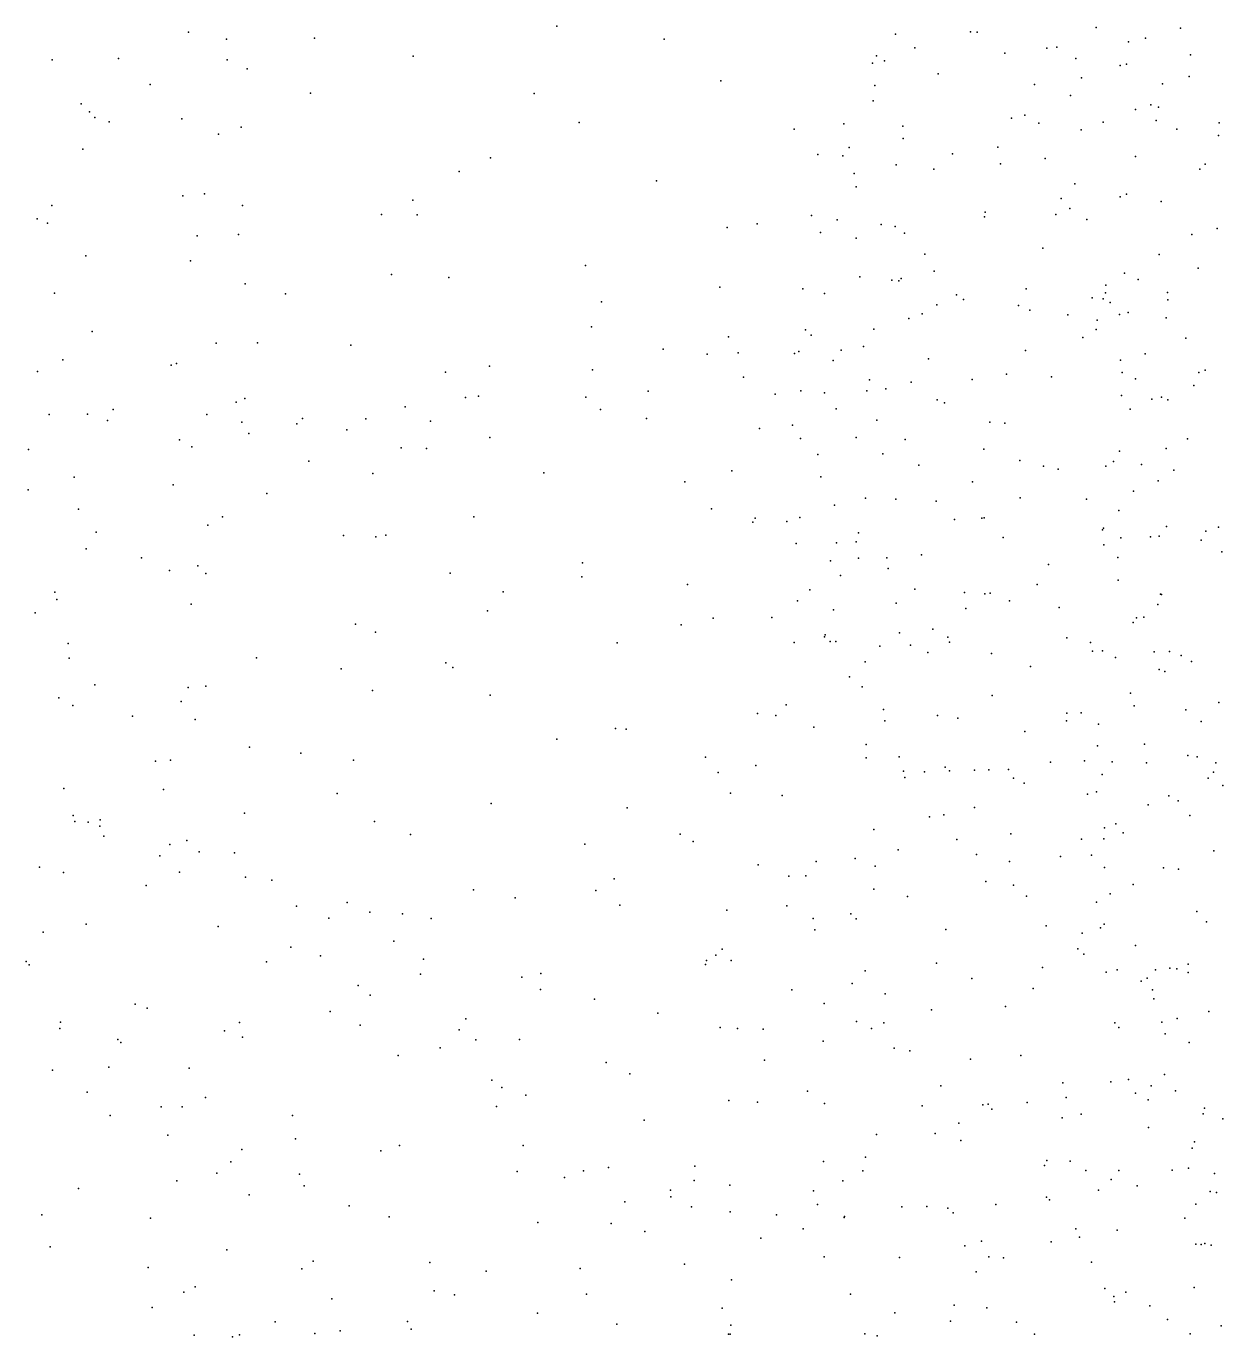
# Model space of a CAD drawing. Header units: metres. Extents: x -25 to 25, y -27.8 to 27.8.
# Drawn here: x -15.672 to -14.127, y 3.406 to 5.098 of the extents above; entities that cross this region are included whole.
import ezdxf

# ---------------------------------------------------------------- set-up
doc = ezdxf.new("R2010")
doc.units = ezdxf.units.M

msp = doc.modelspace()

# ---------------------------------------------------------------- linework, layer by layer
for p in [(-14.9866, 5.0977, -11.5665), (-14.2904, 5.0962, 22.2636), (-14.1815, 5.0953, 23.9789), (-15.4622, 5.0899, -6.0131), (-15.4132, 5.0808, 5.9611), (-15.2996, 5.0822, -7.402), (-14.8482, 5.0809, -2.541), (-14.5495, 5.0873, 18.2214), (-14.453, 5.0904, 18.7784), (-14.4441, 5.09, -6.4826), (-14.2488, 5.0777, 22.9051), (-14.2269, 5.0823, 17.4794), (-15.1723, 5.0589, -7.5086), (-14.5742, 5.0593, 18.117), (-14.5246, 5.0698, -6.6753), (-14.4085, 5.0631, 18.9627), (-14.3543, 5.0695, 22.6584), (-14.3412, 5.0708, 22.4423), (-14.1687, 5.0608, 22.2258), (-15.6382, 5.0541, -12.0364), (-15.5528, 5.0561, -1.4568), (-15.4122, 5.0545, -6.2902), (-15.3867, 5.0427, -1.783), (-14.5793, 5.05, 17.9598), (-14.5639, 5.0532, -7.0091), (-14.3167, 5.0561, 19.265), (-14.2596, 5.0471, 22.8113), (-14.2516, 5.0487, -2.8997), (-14.7751, 5.0274, 6.2597), (-14.4947, 5.0362, 17.6995), (-14.3094, 5.031, 22.5125), (-14.1705, 5.0329, 19.5076), (-15.5119, 5.0225, -5.8419), (-15.305, 5.0115, -1.9637), (-15.016, 5.0107, -7.6401), (-14.5762, 5.021, 17.8545), (-14.3702, 5.0226, 19.0853), (-14.3236, 5.0083, 6.4377), (-14.2051, 5.0232, 22.3489), (-15.6008, 4.9975, -1.6298), (-14.5786, 5.0016, 18.2493), (-14.2398, 4.9903, 22.6204), (-14.22, 4.9964, 17.4214), (-14.2099, 4.9933, 19.4076), (-15.5903, 4.9873, 5.6581), (-15.5834, 4.9798, -5.3367), (-15.5648, 4.9742, -5.6861), (-15.4711, 4.9781, 5.7674), (-14.958, 4.9735, -11.4579), (-14.3999, 4.9791, 17.5482), (-14.3825, 4.9828, 18.9249), (-14.2814, 4.9739, 19.2794), (-14.2129, 4.9762, 22.7059), (-14.1316, 4.9732, 22.4014), (-15.4237, 4.9582, -11.869), (-15.3944, 4.9676, -6.5233), (-14.6806, 4.965, -2.5801), (-14.6165, 4.9717, 18.011), (-14.5402, 4.9685, -7.151), (-14.3646, 4.9725, -2.8013), (-14.31, 4.9641, 19.1805), (-14.1863, 4.9649, 22.4884), (-14.1326, 4.9567, 22.7737), (-15.5986, 4.939, -5.093), (-14.6096, 4.9411, 17.8918), (-14.5399, 4.9528, 17.6974), (-14.4177, 4.9416, 18.6922), (-15.0723, 4.9279, -2.2138), (-14.6499, 4.9321, 6.1979), (-14.6178, 4.9304, 18.0946), (-14.4759, 4.9328, -7.5107), (-14.3563, 4.9271, 17.4951), (-14.2396, 4.9295, -6.1102), (-15.1127, 4.9103, -7.5407), (-14.6031, 4.9074, 18.2474), (-14.5488, 4.919, -7.662), (-14.5001, 4.9133, 18.5361), (-14.4141, 4.92, -6.3641), (-14.1569, 4.9133, -4.6962), (-14.15, 4.9195, 19.5283), (-14.8583, 4.8981, -7.7289), (-14.6004, 4.8906, 17.774), (-14.3179, 4.8942, 6.33), (-15.4698, 4.879, -5.9949), (-15.4415, 4.8814, -7.1252), (-15.1729, 4.8733, 5.9149), (-14.3356, 4.8752, -11.3704), (-14.2595, 4.8775, 19.2473), (-14.2514, 4.8808, 17.4076), (-14.2067, 4.8715, -4.9248), (-15.6386, 4.8664, -11.9533), (-15.3924, 4.8663, -6.6679), (-15.2132, 4.8548, -11.5985), (-14.4339, 4.8577, 18.6133), (-14.3427, 4.8548, 17.4465), (-14.3244, 4.8623, 18.9825), (-15.6576, 4.8491, -4.9298), (-15.6444, 4.8436, 5.549), (-15.1671, 4.8542, -2.0383), (-14.767, 4.8381, -2.4117), (-14.728, 4.8428, 6.0138), (-14.6581, 4.8533, 17.9881), (-14.6249, 4.848, -11.2963), (-14.5681, 4.8416, 18.3905), (-14.5501, 4.8391, 17.6365), (-14.4346, 4.8519, 17.4995), (-14.3025, 4.8482, 19.0685), (-15.4512, 4.827, -6.9783), (-15.3976, 4.8291, 5.7142), (-14.6464, 4.8314, 17.8991), (-14.6003, 4.8243, -2.5509), (-14.5382, 4.8304, -6.9632), (-14.1672, 4.829, 19.4709), (-14.1344, 4.8368, -5.8751), (-14.3596, 4.8114, 18.7739), (-15.5948, 4.8012, -5.5548), (-15.4595, 4.7947, -11.7841), (-14.9499, 4.7887, 5.8754), (-14.5116, 4.8034, -6.6648), (-14.2091, 4.8031, 19.3396), (-15.2003, 4.7771, 5.7769), (-15.1263, 4.7732, -11.4028), (-14.5955, 4.7742, 17.7016), (-14.5544, 4.7699, -7.5044), (-14.5422, 4.7723, -7.1729), (-14.4997, 4.7816, 17.5407), (-14.2541, 4.7792, 19.1829), (-14.2363, 4.7709, 10.688), (-14.1588, 4.7853, -4.4142), (-15.6352, 4.7531, -5.0773), (-15.389, 4.7653, -6.5316), (-14.7762, 4.7608, 5.853), (-14.6692, 4.7589, 18.0865), (-14.6411, 4.7529, 17.8077), (-14.5453, 4.7693, 18.4531), (-14.381, 4.7586, -6.1288), (-14.2786, 4.7538, -5.2856), (-14.2779, 4.7633, -5.8981), (-14.1983, 4.7542, 17.3385), (-15.3369, 4.7523, -11.6206), (-14.9292, 4.7419, -7.7177), (-14.4961, 4.738, 18.5241), (-14.4709, 4.7511, 10.6497), (-14.462, 4.7449, 10.4835), (-14.3909, 4.7372, 5.9732), (-14.2959, 4.7473, -5.0712), (-14.2816, 4.7458, 19.0407), (-14.2723, 4.7411, 10.3489), (-14.1979, 4.7446, -2.7521), (-14.5324, 4.7206, -6.4806), (-14.5151, 4.7264, 10.8104), (-14.3762, 4.7314, 18.706), (-14.327, 4.7252, 17.4032), (-14.2603, 4.7255, -4.65), (-14.2494, 4.7281, -5.5363), (-14.2001, 4.7213, 19.4315), (-15.5865, 4.7036, -5.7962), (-14.9419, 4.7096, -2.1807), (-14.6657, 4.7058, -2.3991), (-14.5777, 4.7069, 18.3935), (-14.2907, 4.7063, 10.9308), (-14.2893, 4.7184, 18.9311), (-15.4264, 4.6886, -6.7614), (-15.3732, 4.6891, -7.345), (-15.2526, 4.6861, -7.4453), (-14.7653, 4.6967, 10.7855), (-14.6586, 4.6989, 10.3637), (-14.3077, 4.6958, 18.8397), (-14.175, 4.6951, 19.5201), (-14.8495, 4.6807, 10.4071), (-14.7929, 4.6746, -2.2787), (-14.7529, 4.6761, 5.6672), (-14.6802, 4.6754, 17.9156), (-14.6745, 4.6779, 18.1206), (-14.6196, 4.6794, 17.7263), (-14.5909, 4.6843, 5.6829), (-14.5068, 4.6684, 10.2303), (-14.3819, 4.6791, -11.3091), (-14.2271, 4.6747, 5.855), (-15.6574, 4.6521, -11.7875), (-15.6247, 4.6673, -5.2574), (-15.4846, 4.6604, -6.0526), (-15.4777, 4.6625, -2.0108), (-15.0738, 4.6591, 5.7245), (-14.9406, 4.6543, 10.7874), (-14.63, 4.6661, 18.2676), (-14.259, 4.6667, 17.3582), (-14.1499, 4.654, 10.178), (-15.1307, 4.6512, -7.5568), (-14.7457, 4.6447, 10.9903), (-14.5833, 4.6415, 17.6382), (-14.5296, 4.6385, -6.2389), (-14.4506, 4.6417, -6.0479), (-14.4062, 4.6488, 18.6264), (-14.3484, 4.645, 18.7369), (-14.2572, 4.6506, 5.6991), (-14.2396, 4.6425, 19.3363), (-14.1581, 4.6509, -11.4054), (-15.1046, 4.6186, 10.6259), (-15.0878, 4.6203, 10.2637), (-14.9495, 4.6188, 10.9586), (-14.8687, 4.6267, 10.1591), (-14.7049, 4.623, 17.9926), (-14.6718, 4.6271, 10.1342), (-14.6412, 4.6247, -7.5315), (-14.5866, 4.627, 11.0599), (-14.562, 4.6297, -7.2791), (-14.2578, 4.6212, 19.2322), (-14.2064, 4.6188, 19.4828), (-14.1645, 4.634, 19.5864), (-15.5595, 4.6031, -11.6512), (-15.4007, 4.6123, -6.3656), (-15.3896, 4.6174, -11.4812), (-15.1826, 4.6065, 10.1233), (-14.9303, 4.6031, -11.2026), (-14.6264, 4.604, 5.5496), (-14.4957, 4.6153, 10.0804), (-14.4862, 4.6115, 18.5306), (-14.2468, 4.6035, 11.1289), (-14.2187, 4.6162, -2.6349), (-14.1981, 4.6154, 17.3142), (-15.6423, 4.5965, -5.3933), (-15.5927, 4.5968, 5.6651), (-15.567, 4.589, -7.0834), (-15.4388, 4.5967, -6.1959), (-15.3936, 4.5867, 10.1323), (-15.3225, 4.5846, 10.3777), (-15.3152, 4.5913, 5.6881), (-15.2333, 4.5909, 10.5073), (-15.1497, 4.588, 9.9608), (-14.8712, 4.5915, 9.9133), (-14.5737, 4.5892, -6.8542), (-14.4278, 4.5865, -5.4069), (-14.4084, 4.5855, 11.1742), (-15.3842, 4.572, 9.9617), (-15.2577, 4.577, -11.3086), (-15.0734, 4.5668, -2.0728), (-14.7252, 4.5787, 9.8525), (-14.6827, 4.5829, 17.8933), (-14.6003, 4.5668, 17.6762), (-15.6687, 4.5513, -5.5571), (-15.4739, 4.5639, 10.275), (-15.458, 4.555, -7.3606), (-15.1876, 4.5535, 10.8945), (-15.155, 4.5525, 9.7927), (-14.6722, 4.5658, 18.1556), (-14.5373, 4.5643, 9.8506), (-14.4356, 4.5517, -5.0958), (-14.2, 4.5526, 9.9583), (-14.1725, 4.565, 19.6506), (-15.3068, 4.5364, 10.6674), (-14.65, 4.5449, 17.7843), (-14.5659, 4.5459, -7.1334), (-14.3891, 4.5371, -2.4739), (-14.2682, 4.536, 19.2745), (-14.2606, 4.5493, 19.0613), (-15.2242, 4.5205, -7.5678), (-15.0037, 4.5214, 5.6648), (-14.761, 4.5238, -11.2213), (-14.5196, 4.5313, 18.476), (-14.3585, 4.5297, 9.8355), (-14.3397, 4.526, 17.4042), (-14.2783, 4.5298, -4.4622), (-14.2319, 4.5322, 19.4947), (-14.1903, 4.5246, 11.285), (-15.6692, 4.4993, 10.2767), (-15.6097, 4.5155, -5.8902), (-15.4821, 4.5057, 9.7683), (-14.8215, 4.5096, 11.2514), (-14.6459, 4.516, 9.6135), (-14.4503, 4.5096, 17.479), (-14.2106, 4.5109, 19.5849), (-15.3612, 4.4945, 9.6677), (-14.5883, 4.4886, 18.3475), (-14.5492, 4.4875, -11.2673), (-14.4973, 4.4847, -5.3114), (-14.3886, 4.4889, 18.6123), (-14.3032, 4.4872, 18.7457), (-14.2425, 4.4975, 18.9485), (-15.6041, 4.4743, -2.0801), (-14.7873, 4.4747, 9.4636), (-14.6282, 4.4794, -7.3925), (-14.2613, 4.4726, 19.1478), (-15.4372, 4.4537, -6.3808), (-15.4185, 4.4647, -11.2909), (-15.0938, 4.4646, 9.5291), (-14.7337, 4.4575, -7.6528), (-14.7308, 4.4627, 5.5402), (-14.69, 4.4586, 11.3285), (-14.6729, 4.4636, 18.0699), (-14.4736, 4.4609, -5.7888), (-14.4383, 4.463, -4.8974), (-14.4353, 4.4633, 9.6015), (-14.2813, 4.4497, 17.3857), (-14.1996, 4.452, 19.6854), (-14.1326, 4.4512, -11.365), (-15.5814, 4.4447, -11.3694), (-15.262, 4.4404, 5.7071), (-15.2204, 4.4385, -2.0692), (-15.2074, 4.4408, -11.1629), (-14.6002, 4.4322, -7.2465), (-14.5974, 4.4437, -6.0767), (-14.4108, 4.438, 17.4563), (-14.2826, 4.4478, 19.3512), (-14.2586, 4.4373, 19.056), (-14.2204, 4.4385, 11.4117), (-14.2093, 4.4395, -2.4149), (-14.1551, 4.4343, 19.8579), (-14.149, 4.4459, -4.1314), (-15.5946, 4.4233, 9.6351), (-14.678, 4.43, -6.5162), (-14.6256, 4.4308, 9.4079), (-14.5159, 4.4153, 17.5606), (-14.2807, 4.4282, 19.4407), (-14.1283, 4.4192, 19.9426), (-15.5231, 4.4117, -6.7884), (-15.4504, 4.4012, -7.5068), (-14.9537, 4.4052, -2.1249), (-14.6336, 4.4076, 17.8018), (-14.5974, 4.411, -2.3098), (-14.5606, 4.4115, 18.379), (-14.559, 4.3977, 17.6411), (-14.3519, 4.403, 18.6286), (-14.2627, 4.4121, 19.5412), (-15.4868, 4.3953, 9.5178), (-15.4398, 4.3915, 10.8049), (-15.1247, 4.3919, 9.3707), (-14.9544, 4.3872, -11.1451), (-14.6206, 4.3888, 18.2392), (-14.262, 4.3827, -4.3221), (-15.6348, 4.3674, -6.0205), (-15.0561, 4.3676, 5.6556), (-14.818, 4.3773, 9.2507), (-14.66, 4.3702, 18.0254), (-14.5245, 4.3711, 9.3001), (-14.4606, 4.367, 5.4741), (-14.4343, 4.3652, 17.4959), (-14.4276, 4.366, -4.7522), (-14.3668, 4.3774, 11.4963), (-14.2074, 4.3648, 17.3652), (-14.2063, 4.3644, 9.5373), (-15.6321, 4.358, -7.4252), (-15.4587, 4.3516, -11.1651), (-14.6763, 4.3559, -6.6934), (-14.5487, 4.3531, -5.4966), (-14.4025, 4.3563, 18.5546), (-14.3383, 4.3474, 9.3712), (-14.2109, 4.3515, 19.7487), (-15.6602, 4.3405, 9.4793), (-15.0765, 4.3432, 11.3482), (-14.7848, 4.3338, -7.733), (-14.7094, 4.3347, -6.3272), (-14.6297, 4.3446, 18.1172), (-14.4589, 4.3464, 18.4874), (-14.2387, 4.3341, 19.0019), (-14.229, 4.3349, 18.7795), (-15.2466, 4.3259, 9.2624), (-15.221, 4.3155, -7.7815), (-14.8263, 4.3253, 11.4446), (-14.5443, 4.315, -5.7157), (-14.5015, 4.3195, 18.4183), (-14.2428, 4.328, 19.6539), (-15.6178, 4.3012, -2.1169), (-14.909, 4.3019, 5.5867), (-14.6806, 4.3022, -11.2312), (-14.6413, 4.3096, -7.3756), (-14.6406, 4.3122, -6.8659), (-14.6339, 4.3036, 9.1642), (-14.6268, 4.3036, 17.9527), (-14.57, 4.2976, 17.7319), (-14.5304, 4.2988, 17.6545), (-14.4822, 4.3094, -4.9835), (-14.4797, 4.3026, -11.2929), (-14.3284, 4.3082, 18.5954), (-14.298, 4.3022, 11.6676), (-15.6163, 4.2819, -6.1705), (-15.3743, 4.2824, 11.1172), (-14.5078, 4.2895, 11.5315), (-14.4256, 4.2882, 17.5324), (-14.2951, 4.2912, 19.3532), (-14.2825, 4.2916, 19.2425), (-14.2656, 4.2831, 17.4368), (-14.2156, 4.2904, 5.6155), (-14.1959, 4.2907, 19.8484), (-14.1809, 4.2857, -4.1182), (-15.2653, 4.2684, 5.7264), (-15.1303, 4.2763, -11.0693), (-15.1211, 4.27, 9.1436), (-14.5886, 4.2772, 18.2226), (-14.3752, 4.2712, 18.5251), (-14.2092, 4.2676, 18.7272), (-14.2019, 4.2649, 18.9265), (-14.1675, 4.278, 9.3932), (-15.5833, 4.2476, -6.6598), (-15.4401, 4.246, 9.199), (-14.6091, 4.258, -7.217), (-15.6295, 4.2311, -7.6999), (-15.4629, 4.2443, -2.1225), (-15.2248, 4.2404, 11.3295), (-15.0727, 4.2342, -7.9825), (-14.5928, 4.2453, 17.868), (-14.4248, 4.2339, 18.4516), (-14.2461, 4.237, 19.1243), (-15.6115, 4.2212, 10.7608), (-15.4717, 4.2264, -7.7804), (-14.6906, 4.2218, -6.105), (-14.565, 4.2157, -2.2771), (-14.3098, 4.2117, 19.4986), (-14.2417, 4.2208, 19.7768), (-14.1747, 4.2155, 18.8175), (-14.1321, 4.2247, -11.3463), (-15.5344, 4.2073, 10.9094), (-15.4536, 4.2031, -11.0175), (-14.7278, 4.2107, -6.6979), (-14.7039, 4.2081, -7.5988), (-14.5633, 4.2013, 17.7892), (-14.4952, 4.208, 17.6775), (-14.4693, 4.2048, 18.3676), (-14.3287, 4.2012, -11.3264), (-14.3283, 4.211, 11.8348), (-14.2875, 4.1971, 19.2507), (-14.1551, 4.2004, 20.0574), (-14.911, 4.1912, -8.0233), (-14.8975, 4.1904, 11.5318), (-14.655, 4.1931, 5.49), (-14.3826, 4.1873, 17.5582), (-15.3835, 4.1674, 11.2224), (-14.987, 4.1776, 9.0004), (-14.5875, 4.1705, 18.0052), (-14.2887, 4.1688, 19.6727), (-14.2281, 4.1712, 18.6038), (-15.5049, 4.149, 8.9639), (-15.4855, 4.1503, -7.9611), (-15.3171, 4.1596, -8.0016), (-15.2491, 4.1505, 8.9174), (-14.795, 4.1545, -6.487), (-14.5875, 4.1536, -5.3005), (-14.5447, 4.1546, 18.179), (-14.3496, 4.1481, -4.4311), (-14.3057, 4.1498, 19.4075), (-14.2698, 4.1482, -4.2692), (-14.2254, 4.1472, 19.8592), (-14.1723, 4.1566, 18.9219), (-14.1602, 4.1546, 18.7572), (-14.1359, 4.1469, 20.1592), (-14.7786, 4.1345, -6.2882), (-14.7298, 4.1434, 8.9691), (-14.5393, 4.1362, 17.8917), (-14.5375, 4.128, 18.0862), (-14.5123, 4.1356, 17.7757), (-14.4857, 4.1415, 11.7452), (-14.48, 4.1367, -4.9495), (-14.4478, 4.1374, 17.682), (-14.429, 4.1382, -4.7138), (-14.4038, 4.1385, 9.0515), (-14.3973, 4.1272, 18.3813), (-14.2829, 4.132, 17.5249), (-14.1461, 4.1272, 17.4581), (-14.1389, 4.1349, 18.8412), (-15.6231, 4.114, -9.6482), (-15.4944, 4.1128, 5.7743), (-14.3834, 4.1206, 17.628), (-14.1272, 4.1177, 18.658), (-15.2703, 4.1073, -2.1122), (-15.0716, 4.0946, 11.4966), (-14.7625, 4.1078, -2.1677), (-14.696, 4.1047, -11.2083), (-14.3019, 4.1065, 19.5786), (-14.2902, 4.1096, -2.258), (-14.1968, 4.1044, 19.9571), (-14.1845, 4.0981, 19.0068), (-15.6111, 4.0792, 8.7569), (-15.3898, 4.0821, -8.1695), (-14.8958, 4.0888, -8.149), (-14.5058, 4.0775, 17.987), (-14.4874, 4.0799, 18.1401), (-14.4476, 4.0895, 18.2684), (-14.2234, 4.0929, -4.1209), (-14.1697, 4.0789, 18.5603), (-15.6091, 4.0713, -8.3162), (-15.5919, 4.0703, -8.8849), (-15.5769, 4.0651, -9.2323), (-15.5764, 4.0736, -9.0407), (-15.2222, 4.0713, 11.4149), (-14.5774, 4.0609, -5.6061), (-14.2798, 4.0632, 18.4357), (-14.265, 4.0683, 19.7825), (-15.5718, 4.0526, -9.4224), (-15.4643, 4.047, -9.9572), (-15.1756, 4.0547, 8.7257), (-14.8277, 4.0551, 11.5839), (-14.8109, 4.0455, 8.8619), (-14.4705, 4.0482, -2.2382), (-14.4006, 4.0555, 17.726), (-14.3097, 4.0484, 19.5184), (-14.2807, 4.0489, -11.3208), (-14.2559, 4.0567, 9.0487), (-15.4995, 4.027, -9.6086), (-15.4863, 4.0416, 11.1292), (-15.4486, 4.0322, -8.3957), (-15.4029, 4.031, -10.1081), (-14.9508, 4.0422, 5.5814), (-14.5461, 4.0349, -5.1642), (-14.4449, 4.0289, -4.8344), (-14.3365, 4.0261, 18.324), (-14.2965, 4.028, 19.4283), (-14.1386, 4.0335, 18.9533), (-15.6545, 4.0122, -10.696), (-14.7269, 4.0152, -8.1321), (-14.652, 4.0196, 8.8659), (-14.6017, 4.0235, 11.7667), (-14.5759, 4.0136, -7.0839), (-14.4026, 4.0198, 8.945), (-14.2798, 4.0121, 19.3414), (-14.2038, 4.0114, 19.1264), (-14.1844, 4.0098, 18.4709), (-15.6236, 4.0056, 8.5707), (-15.4739, 4.0061, -10.2792), (-15.3886, 3.9993, 8.5309), (-15.3547, 3.9955, 11.3272), (-14.9128, 3.9975, -2.1), (-14.6871, 4.0006, -7.747), (-14.6655, 4.001, -7.5608), (-14.4331, 3.9938, 17.9798), (-15.5169, 3.9889, -10.5037), (-15.0942, 3.9832, -10.9055), (-14.9364, 3.9823, 8.7203), (-14.5777, 3.9839, -5.374), (-14.3974, 3.9893, 18.1612), (-14.3806, 3.9751, 17.8611), (-14.2727, 3.9778, 19.7752), (-14.2426, 3.9901, 19.22), (-15.3228, 3.9619, -8.6865), (-15.2574, 3.9666, -10.1676), (-15.0407, 3.973, -8.42), (-14.9056, 3.9633, -11.0577), (-14.6897, 3.9625, -6.0556), (-14.5342, 3.9746, 11.9526), (-14.2901, 3.9674, -4.2845), (-15.2813, 3.9466, -10.6141), (-15.228, 3.9545, 5.7018), (-15.1862, 3.9521, -8.5367), (-15.1491, 3.9462, 8.5231), (-14.7672, 3.957, -6.2032), (-14.656, 3.9463, 5.4328), (-14.6072, 3.952, -7.3937), (-14.6005, 3.9456, -2.1579), (-14.1608, 3.9553, 20.1298), (-14.1482, 3.942, 19.0456), (-15.6497, 3.9286, 8.3907), (-15.5945, 3.9389, 10.9386), (-15.4239, 3.936, 8.3803), (-14.6537, 3.9313, -6.8595), (-14.4848, 3.9321, -11.258), (-14.3551, 3.9366, 17.9632), (-14.3086, 3.9273, 18.1746), (-14.285, 3.9343, 19.4143), (-14.2804, 3.9388, 17.7574), (-15.3301, 3.9093, -8.9409), (-15.1972, 3.9169, -9.8867), (-14.2396, 3.9111, 19.2727), (-15.6718, 3.8908, -4.4003), (-15.3614, 3.8904, -9.1615), (-15.2921, 3.8979, -9.6712), (-15.159, 3.8938, -10.7364), (-14.7938, 3.892, -6.4017), (-14.7817, 3.8986, -8.4109), (-14.7734, 3.9066, -6.5686), (-14.7618, 3.8921, -2.1016), (-14.3143, 3.9071, 18.0387), (-14.3064, 3.9002, -11.2797), (-15.6678, 3.8863, -4.1195), (-15.163, 3.8745, 11.4915), (-15.0076, 3.875, -8.5651), (-14.795, 3.8866, 11.6534), (-14.5887, 3.8788, -8.1053), (-14.4968, 3.8884, 12.1547), (-14.3599, 3.883, -4.501), (-14.2775, 3.8769, 19.6683), (-14.2636, 3.8798, -2.14), (-14.2141, 3.8797, 5.5699), (-14.1954, 3.882, 19.9776), (-14.1864, 3.881, 17.7608), (-14.1719, 3.8766, 18.264), (-14.1717, 3.887, 20.0679), (-15.2434, 3.8598, 8.3283), (-15.0319, 3.8704, 5.577), (-14.6054, 3.8623, -8.3055), (-14.451, 3.8688, -5.0216), (-14.2323, 3.8654, 19.8407), (-14.2247, 3.8692, 18.1775), (-15.2279, 3.847, -2.1125), (-15.008, 3.8547, -10.8911), (-14.9383, 3.8419, 8.4849), (-14.6834, 3.854, -11.1401), (-14.5628, 3.8489, -5.8115), (-14.3721, 3.8557, 12.3442), (-14.218, 3.854, 17.8997), (-14.2162, 3.8424, 18.0577), (-15.5313, 3.8356, -5.5466), (-15.5156, 3.8302, 11.0905), (-15.2792, 3.826, -9.473), (-14.8565, 3.8239, 5.4751), (-14.6416, 3.8364, 8.6562), (-14.5033, 3.8284, -7.2296), (-14.4077, 3.8327, 5.4478), (-14.1453, 3.8259, 20.142), (-15.6276, 3.8123, -2.1463), (-15.3965, 3.812, 8.234), (-15.2406, 3.8083, -9.087), (-15.1044, 3.8166, -9.7971), (-14.5999, 3.8132, -8.4786), (-14.5646, 3.8114, 5.3827), (-14.2665, 3.8115, 19.5525), (-14.2059, 3.8125, 8.8659), (-14.186, 3.817, 19.2187), (-15.6283, 3.804, -3.9456), (-15.5534, 3.7901, -4.3889), (-15.4159, 3.8013, 5.7341), (-15.3926, 3.7929, 11.281), (-15.1129, 3.8024, -10.3268), (-15.0913, 3.7895, 8.3102), (-15.0349, 3.7898, -10.0473), (-14.7758, 3.8055, 8.5383), (-14.7535, 3.8042, -8.5794), (-14.7205, 3.8032, -6.2027), (-14.5808, 3.8043, -7.5734), (-14.2614, 3.8055, 19.7258), (-14.2017, 3.7974, -4.0046), (-15.5496, 3.7861, -4.1797), (-15.1374, 3.7792, -8.9432), (-14.6432, 3.7879, -6.0359), (-14.5513, 3.7786, -2.0941), (-14.5309, 3.7755, -11.1738), (-14.1703, 3.786, 20.0395), (-15.1915, 3.7692, 5.6255), (-14.9232, 3.7602, 11.6003), (-14.7189, 3.7633, -6.6103), (-14.4527, 3.7648, 8.6945), (-14.3879, 3.7692, -2.0936), (-15.6377, 3.7502, -4.9466), (-15.5651, 3.7542, -4.6276), (-15.4614, 3.753, -5.3016), (-14.8927, 3.7456, -8.7472), (-14.249, 3.7385, 19.6271), (-14.2025, 3.7447, 19.8922), (-15.5932, 3.7221, -3.7982), (-15.0709, 3.7376, -2.0857), (-15.0576, 3.728, -10.5868), (-14.6633, 3.7234, 11.9463), (-14.4911, 3.7301, -5.3763), (-14.3335, 3.7342, -8.6875), (-14.2716, 3.7354, -4.3081), (-14.2197, 3.7302, -8.4057), (-14.1883, 3.7237, -2.0233), (-15.4405, 3.715, -2.1327), (-15.0267, 3.7182, -9.682), (-14.7646, 3.7111, 8.4038), (-14.7278, 3.709, 5.3746), (-14.6414, 3.7073, -8.7242), (-14.5154, 3.7043, -5.7229), (-14.437, 3.7058, -8.0262), (-14.4299, 3.7067, -5.1169), (-14.3796, 3.7085, 12.4243), (-14.3292, 3.7152, -4.5189), (-14.2396, 3.7208, 19.5115), (-14.2234, 3.7122, 19.7587), (-15.5633, 3.6917, 8.1062), (-15.4974, 3.7031, -5.8436), (-15.4706, 3.7031, -4.285), (-15.3281, 3.692, -5.5752), (-15.0647, 3.7033, 11.5428), (-14.4254, 3.7001, -7.0404), (-14.3343, 3.6889, -8.1858), (-14.3099, 3.6934, 5.4688), (-14.1524, 3.694, 20.0334), (-14.1508, 3.7014, 19.258), (-14.1271, 3.6877, -8.7247), (-14.8739, 3.686, -9.8306), (-14.4677, 3.6821, 5.3725), (-14.223, 3.6764, -4.1009), (-15.4889, 3.6664, 11.1022), (-15.3242, 3.6616, -5.2626), (-14.574, 3.6675, 12.208), (-14.4982, 3.6685, -6.8891), (-14.4651, 3.6595, 8.5444), (-14.1638, 3.6579, 19.3422), (-15.3933, 3.648, -5.0416), (-15.2142, 3.6462, -2.1102), (-15.1901, 3.653, 11.4472), (-15.0301, 3.653, -9.119), (-14.5883, 3.6382, -6.7059), (-14.1666, 3.6496, -3.8762), (-15.4078, 3.632, -4.882), (-14.9522, 3.6203, 8.2), (-14.92, 3.6249, -9.6069), (-14.8087, 3.6267, -10.0013), (-14.6427, 3.6325, -6.5413), (-14.5918, 3.6204, -8.9034), (-14.3574, 3.6275, -1.9848), (-14.3542, 3.634, -11.1219), (-14.3241, 3.633, -4.6862), (-14.3041, 3.621, 8.6273), (-14.2613, 3.6209, -9.0484), (-14.1923, 3.6215, 19.5519), (-14.1715, 3.6239, 19.8586), (-15.4774, 3.6075, -3.8272), (-15.4257, 3.6175, -4.1442), (-15.319, 3.6161, 8.0548), (-15.038, 3.6195, 5.5303), (-14.9767, 3.612, -9.3716), (-14.8095, 3.6081, -8.9851), (-14.6177, 3.6077, -6.213), (-14.2712, 3.6094, -4.4032), (-14.1379, 3.6172, -9.2164), (-15.6045, 3.5977, -3.5406), (-15.3838, 3.5896, -4.4289), (-15.3128, 3.6013, -5.7853), (-14.8399, 3.5955, 11.6812), (-14.8397, 3.5871, -2.0215), (-14.7633, 3.6018, -9.6621), (-14.6554, 3.5948, -9.8107), (-14.3548, 3.5865, -7.9256), (-14.2875, 3.5954, -8.0676), (-14.2377, 3.601, 12.5521), (-14.1435, 3.5937, -8.2319), (-14.1354, 3.5927, 19.9821), (-15.2549, 3.5751, 5.7054), (-14.8989, 3.5805, -9.1984), (-14.8129, 3.5739, -9.4748), (-14.6504, 3.577, -9.052), (-14.5415, 3.574, -9.5788), (-14.509, 3.5746, -5.9491), (-14.482, 3.5725, -5.5967), (-14.4201, 3.5769, -5.209), (-14.3506, 3.5829, -9.4039), (-14.1619, 3.5775, -9.703), (-15.6515, 3.5637, 10.8091), (-15.5115, 3.5594, 5.8441), (-15.2031, 3.5611, -5.4723), (-15.0112, 3.554, 11.5444), (-14.9167, 3.5526, -10.5108), (-14.7629, 3.5675, 8.231), (-14.7032, 3.5638, 11.8671), (-14.6159, 3.5601, 8.3082), (-14.6153, 3.5616, -6.3827), (-14.4752, 3.5663, -9.1952), (-14.1759, 3.5592, 19.7182), (-14.8733, 3.5421, -10.3232), (-14.6688, 3.5457, -9.2315), (-14.3167, 3.5455, -7.4071), (-14.2635, 3.544, -7.0521), (-15.641, 3.5226, 7.9737), (-15.4128, 3.5186, 7.9557), (-14.7233, 3.5335, 5.3804), (-14.46, 3.5236, -5.3845), (-14.4387, 3.5295, -9.8696), (-14.3486, 3.529, -7.7202), (-14.3122, 3.5349, -4.835), (-14.1618, 3.526, 5.4505), (-14.1552, 3.5252, 19.5732), (-14.1504, 3.5266, 19.7976), (-14.1421, 3.5247, 19.4809), (-15.3013, 3.504, -4.6715), (-15.1508, 3.5022, 5.9235), (-14.6416, 3.5095, -10.9002), (-14.5443, 3.5086, 12.2988), (-14.429, 3.5095, 8.3761), (-14.41, 3.5083, -11.0096), (-14.2966, 3.5025, 8.478), (-15.5145, 3.4958, 10.953), (-15.3158, 3.4938, 6.1033), (-15.0782, 3.491, -2.0696), (-14.9568, 3.4943, 7.9962), (-14.8219, 3.4999, -10.6374), (-14.4455, 3.49, -1.8918), (-15.4536, 3.4706, -6.0637), (-14.7613, 3.4797, 8.0809), (-14.2794, 3.4685, -6.8894), (-14.1641, 3.4699, -7.9606), (-15.4683, 3.4641, -2.1254), (-15.2774, 3.4551, -4.4972), (-15.145, 3.4654, 7.8948), (-15.1188, 3.4606, 6.0713), (-14.9487, 3.4612, 5.6157), (-14.6076, 3.4611, -10.0884), (-14.2679, 3.4585, -10.975), (-14.2671, 3.4516, -4.4846), (-14.2522, 3.4638, -7.5751), (-15.509, 3.444, 7.856), (-15.0119, 3.4366, 5.8686), (-14.7733, 3.4432, -10.4773), (-14.5505, 3.4373, 8.1769), (-14.4739, 3.447, -5.7136), (-14.4316, 3.4435, 12.4104), (-14.2212, 3.4461, -4.1896), (-15.3504, 3.4258, 7.8165), (-15.1796, 3.4261, 6.211), (-14.9095, 3.4224, 11.5765), (-14.7622, 3.4215, 11.7388), (-14.4784, 3.4265, -6.4), (-14.3936, 3.4251, -10.0254), (-14.1984, 3.4288, 12.5622), (-14.1293, 3.4205, -7.8003), (-15.455, 3.4082, -3.4214), (-15.4055, 3.4063, 6.3007), (-15.3963, 3.4089, -3.5843), (-15.2994, 3.4106, -4.1228), (-15.2663, 3.4139, -4.3382), (-15.1747, 3.4163, -4.857), (-14.765, 3.4096, 5.5341), (-14.7629, 3.4096, 7.9366), (-14.5892, 3.4102, -10.7792), (-14.5733, 3.4077, 5.456), (-14.37, 3.4098, -6.638), (-14.1693, 3.41, -10.0238)]:
    msp.add_point(p)

doc.saveas('drawing.dxf')
